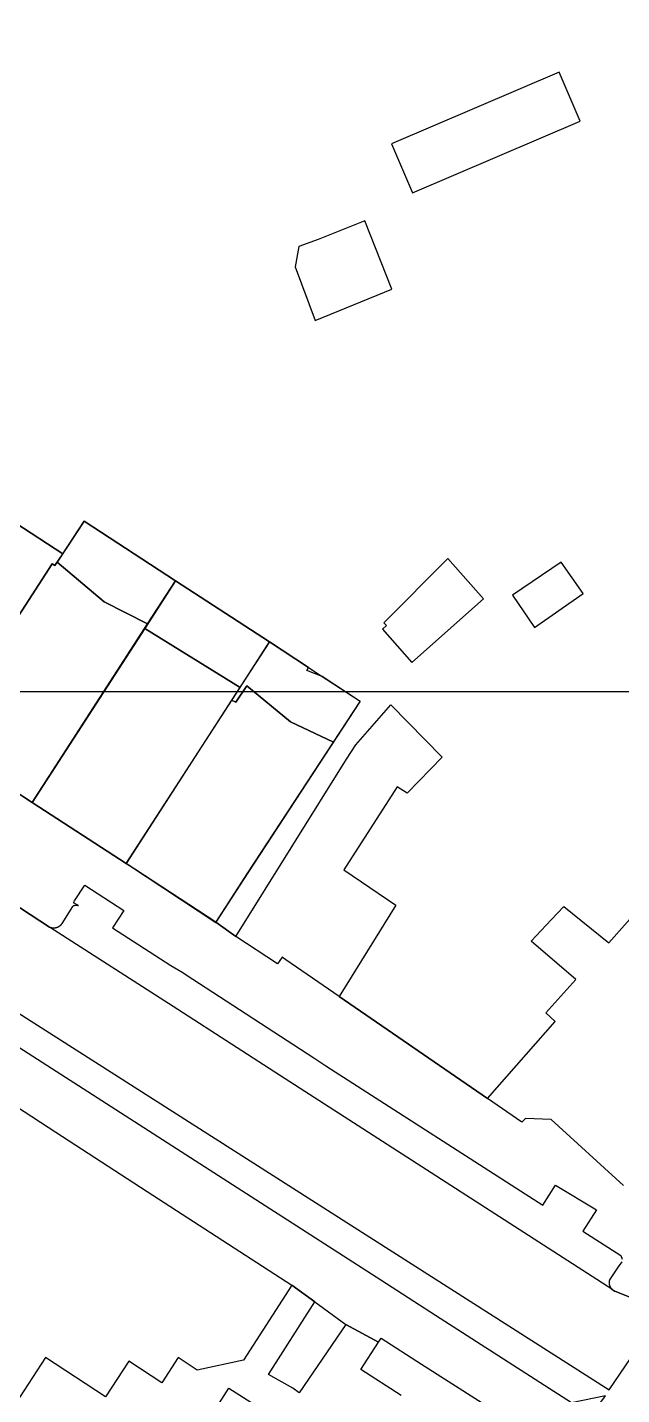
# Model space of a CAD drawing. Header units: metres. Extents: x -62 to 637, y -499 to 559.
# Drawn here: x 169.5 to 201.3, y -37.7 to 35.6 of the extents above; entities that cross this region are included whole.
import ezdxf

# ---------------------------------------------------------------- set-up
doc = ezdxf.new("R2010")
doc.units = ezdxf.units.M

msp = doc.modelspace()

# ---------------------------------------------------------------- linework, layer by layer
at = {"color": 7}
msp.add_lwpolyline([(0, 0), (519, 0), (519, 299), (0, 299)], close=True, dxfattribs=at)
at = {"layer": 'building_2', "color": 1}
for points in [[(197.992, 33.188), (189.008, 29.344), (190.125, 26.719), (199.117, 30.562), (197.992, 33.188)], [(184.047, 23.844), (183.844, 22.75), (184.906, 19.875), (189.023, 21.562), (187.57, 25.219), (185.07, 24.219), (184.047, 23.844)], [(166.344, 10.656), (165.555, 9.438), (159.875, 0.469), (164.688, -2.625), (170.82, 6.844), (170.969, 6.75), (171.391, 7.375), (166.344, 10.656)], [(173.617, 4.812), (175.938, 3.625), (177.438, 5.938), (172.531, 9.125), (171.094, 6.938), (173.617, 4.812)], [(175.938, 3.625), (173.617, 4.812), (171.094, 6.938), (170.969, 6.75), (170.82, 6.844), (164.688, -2.625), (169.75, -5.938), (175.938, 3.625)], [(190.102, 1.562), (193.93, 4.969), (192.016, 7.125), (188.586, 3.688), (188.742, 3.531), (188.516, 3.344), (190.102, 1.562)], [(196.664, 3.438), (199.273, 5.25), (198.102, 6.938), (195.492, 5.156), (196.664, 3.438)], [(175.789, 3.375), (180.891, 0.219), (182.469, 2.656), (177.438, 5.938), (175.789, 3.375)], [(174.781, -9.219), (180.891, 0.219), (175.789, 3.375), (169.75, -5.938), (174.781, -9.219)], [(183.586, -1.625), (185.898, -2.719), (187.328, -0.531), (185.289, 0.812), (184.469, 1.125), (184.555, 1.281), (182.469, 2.656), (180.43, -0.469), (180.672, -0.562), (181.258, 0.312), (183.586, -1.625)], [(185.898, -2.719), (183.586, -1.625), (181.258, 0.312), (180.672, -0.562), (180.43, -0.469), (174.789, -9.219), (174.961, -9.312), (179.594, -12.375), (181.312, -9.719), (185.898, -2.719)]]:
    msp.add_lwpolyline(points, close=True, dxfattribs=at)
at = {"layer": 'road_0', "color": 8}
msp.add_lwpolyline([(166.265, -17.309), (163.164, -15.318), (138.661, 0.41), (137.268, -1.74), (147.451, -8.339), (152.31, -11.488), (157.017, -14.539), (161.692, -17.568), (166.367, -20.597), (171.016, -23.61), (175.908, -26.78), (183.67, -31.81), (184.903, -32.691), (186.552, -33.914), (188.314, -34.85), (188.449, -34.64), (190.62, -36.04), (198.146, -40.845), (200.461, -37.724), (198.657, -38.101), (191.367, -33.421), (188.43, -31.536), (166.265, -17.309)], close=True, dxfattribs=at)
for points in [[(201.43, -26.46), (197.56, -22.92), (196.19, -22.87), (195.98, -23.08), (194.15, -21.81), (186.195, -16.338), (183.35, -14.38), (183.15, -14.23), (182.9, -14.59), (180.66, -13.12), (179.59, -12.36), (174.779, -9.222), (169.753, -5.943), (164.686, -2.638)], [(166.721, -15.775), (200.667, -37.419), (203.56, -33.17), (200.971, -32.123), (200.971, -32.123), (200.969, -32.122), (200.967, -32.122), (200.965, -32.121), (200.964, -32.12), (200.962, -32.119), (200.96, -32.119), (200.958, -32.118), (200.956, -32.117), (200.955, -32.116), (200.953, -32.116), (200.951, -32.115), (200.949, -32.114), (200.947, -32.113), (200.945, -32.112), (200.944, -32.112), (200.942, -32.111), (200.94, -32.11), (200.938, -32.109), (200.937, -32.108), (200.935, -32.107), (200.933, -32.107), (200.931, -32.106), (200.929, -32.105), (200.928, -32.104), (200.926, -32.103), (200.924, -32.102), (200.922, -32.101), (200.921, -32.1), (200.919, -32.099), (200.917, -32.098), (200.915, -32.098), (200.914, -32.097), (200.912, -32.096), (200.91, -32.095), (200.909, -32.094), (200.907, -32.093), (200.905, -32.092), (200.903, -32.091), (200.902, -32.09), (200.9, -32.089), (200.898, -32.088), (200.897, -32.087), (200.895, -32.086), (200.893, -32.085), (200.892, -32.084), (200.89, -32.083), (200.888, -32.082), (200.887, -32.081), (200.885, -32.08), (200.883, -32.078), (200.882, -32.077), (200.88, -32.076), (200.878, -32.075), (200.877, -32.074), (200.875, -32.073), (200.873, -32.072), (200.872, -32.071), (200.87, -32.07), (200.868, -32.069), (200.867, -32.067), (200.865, -32.066), (200.864, -32.065), (200.862, -32.064), (200.86, -32.063), (200.859, -32.062), (200.857, -32.06), (200.856, -32.059), (200.854, -32.058), (200.853, -32.057), (200.851, -32.056), (200.849, -32.054), (200.848, -32.053), (200.846, -32.052), (200.845, -32.051), (200.843, -32.05), (200.842, -32.048), (200.84, -32.047), (200.839, -32.046), (200.837, -32.045), (200.836, -32.043), (200.834, -32.042), (200.833, -32.041), (200.831, -32.039), (200.83, -32.038), (200.828, -32.037), (200.827, -32.036), (200.825, -32.034), (200.824, -32.033), (200.822, -32.032), (200.821, -32.03), (200.819, -32.029), (200.818, -32.028), (200.817, -32.026), (200.815, -32.025), (200.814, -32.024), (200.812, -32.022), (200.811, -32.021), (200.809, -32.019), (200.808, -32.018), (200.808, -32.018), (183.311, -20.751), (177.56, -17.029), (170.681, -12.618), (170.681, -12.618), (166.985, -10.215)], [(166.985, -10.215), (170.681, -12.618), (170.681, -12.618), (170.688, -12.621), (170.695, -12.624), (170.702, -12.626), (170.71, -12.629), (170.717, -12.631), (170.724, -12.634), (170.731, -12.636), (170.739, -12.638), (170.746, -12.64), (170.753, -12.642), (170.761, -12.644), (170.768, -12.646), (170.776, -12.648), (170.783, -12.65), (170.791, -12.651), (170.798, -12.652), (170.806, -12.654), (170.813, -12.655), (170.821, -12.656), (170.829, -12.657), (170.836, -12.658), (170.844, -12.659), (170.851, -12.659), (170.859, -12.66), (170.867, -12.66), (170.874, -12.661), (170.882, -12.661), (170.89, -12.661), (170.897, -12.661), (170.905, -12.661), (170.913, -12.661), (170.92, -12.661), (170.928, -12.66), (170.935, -12.66), (170.943, -12.659), (170.951, -12.659), (170.958, -12.658), (170.966, -12.657), (170.974, -12.656), (170.981, -12.655), (170.989, -12.654), (170.996, -12.653), (171.004, -12.651), (171.011, -12.65), (171.019, -12.648), (171.026, -12.647), (171.034, -12.645), (171.041, -12.643), (171.048, -12.641), (171.056, -12.639), (171.063, -12.637), (171.071, -12.634), (171.078, -12.632), (171.085, -12.63), (171.092, -12.627), (171.099, -12.624), (171.107, -12.622), (171.114, -12.619), (171.121, -12.616), (171.128, -12.613), (171.135, -12.61), (171.142, -12.606), (171.149, -12.603), (171.155, -12.6), (171.162, -12.596), (171.169, -12.592), (171.176, -12.589), (171.182, -12.585), (171.189, -12.581), (171.195, -12.577), (171.202, -12.573), (171.208, -12.569), (171.215, -12.565), (171.221, -12.56), (171.227, -12.556), (171.233, -12.551), (171.24, -12.547), (171.246, -12.542), (171.252, -12.537), (171.258, -12.533), (171.264, -12.528), (171.269, -12.523), (171.275, -12.518), (171.281, -12.513), (171.286, -12.507), (171.292, -12.502), (171.297, -12.497), (171.303, -12.491), (171.308, -12.486), (171.313, -12.48), (171.318, -12.475), (171.324, -12.469), (171.329, -12.463), (171.334, -12.457), (171.338, -12.451), (171.343, -12.445), (171.348, -12.439), (171.352, -12.433), (171.357, -12.427), (171.357, -12.427), (171.927, -11.51), (171.927, -11.51), (171.929, -11.508), (171.932, -11.505), (171.934, -11.503), (171.937, -11.501), (171.939, -11.499), (171.941, -11.497), (171.944, -11.495), (171.947, -11.493), (171.949, -11.491), (171.952, -11.489), (171.954, -11.487), (171.957, -11.485), (171.96, -11.483), (171.962, -11.481), (171.965, -11.479), (171.968, -11.477), (171.971, -11.476), (171.973, -11.474), (171.976, -11.472), (171.979, -11.471), (171.982, -11.469), (171.985, -11.467), (171.988, -11.466), (171.99, -11.464), (171.993, -11.463), (171.996, -11.462), (171.999, -11.46), (172.002, -11.459), (172.005, -11.458), (172.008, -11.456), (172.011, -11.455), (172.014, -11.454), (172.017, -11.453), (172.021, -11.452), (172.024, -11.451), (172.027, -11.45), (172.03, -11.449), (172.033, -11.448), (172.036, -11.447), (172.039, -11.446), (172.042, -11.445), (172.046, -11.444), (172.049, -11.444), (172.052, -11.443), (172.055, -11.442), (172.058, -11.442), (172.062, -11.441), (172.065, -11.441), (172.068, -11.44), (172.071, -11.44), (172.075, -11.439), (172.078, -11.439), (172.081, -11.439), (172.084, -11.438), (172.088, -11.438), (172.091, -11.438), (172.094, -11.438), (172.097, -11.438), (172.101, -11.438), (172.104, -11.437), (172.107, -11.438), (172.11, -11.438), (172.114, -11.438), (172.117, -11.438), (172.12, -11.438), (172.123, -11.438), (172.127, -11.439), (172.13, -11.439), (172.133, -11.439), (172.136, -11.44), (172.14, -11.44), (172.143, -11.441), (172.146, -11.441), (172.149, -11.442), (172.153, -11.442), (172.156, -11.443), (172.159, -11.444), (172.162, -11.444), (172.165, -11.445), (172.169, -11.446), (172.172, -11.447), (172.175, -11.448), (172.178, -11.449), (172.181, -11.45), (172.184, -11.451), (172.187, -11.452), (172.19, -11.453), (172.193, -11.454), (172.196, -11.455), (172.199, -11.456), (172.203, -11.458), (172.206, -11.459), (172.208, -11.46), (172.211, -11.462), (172.214, -11.463), (172.217, -11.464), (172.22, -11.466), (172.223, -11.467), (172.226, -11.469), (172.226, -11.469), (171.959, -11.314), (172.021, -11.217), (172.565, -10.376), (174.663, -11.731), (174.063, -12.658), (177.178, -14.674), (177.817, -15.061), (177.996, -15.178), (184.839, -19.631), (185.493, -20.055), (197.107, -27.523), (197.788, -26.45), (199.986, -27.77), (199.262, -28.909), (201.284, -30.209), (201.366, -30.417)], [(201.338, -30.562), (201.15, -30.823), (200.684, -31.525), (200.684, -31.525), (200.682, -31.53), (200.681, -31.535), (200.679, -31.541), (200.678, -31.546), (200.677, -31.551), (200.675, -31.556), (200.674, -31.561), (200.673, -31.567), (200.672, -31.572), (200.671, -31.577), (200.67, -31.583), (200.669, -31.588), (200.668, -31.593), (200.667, -31.599), (200.666, -31.604), (200.666, -31.609), (200.665, -31.615), (200.664, -31.62), (200.664, -31.625), (200.663, -31.631), (200.663, -31.636), (200.663, -31.642), (200.662, -31.647), (200.662, -31.652), (200.662, -31.658), (200.662, -31.663), (200.662, -31.669), (200.662, -31.674), (200.662, -31.679), (200.662, -31.685), (200.662, -31.69), (200.662, -31.696), (200.663, -31.701), (200.663, -31.706), (200.664, -31.712), (200.664, -31.717), (200.665, -31.723), (200.665, -31.728), (200.666, -31.733), (200.667, -31.739), (200.667, -31.744), (200.668, -31.749), (200.669, -31.755), (200.67, -31.76), (200.671, -31.765), (200.672, -31.771), (200.673, -31.776), (200.675, -31.781), (200.676, -31.786), (200.677, -31.792), (200.678, -31.797), (200.68, -31.802), (200.681, -31.807), (200.683, -31.812), (200.685, -31.818), (200.686, -31.823), (200.688, -31.828), (200.69, -31.833), (200.692, -31.838), (200.693, -31.843), (200.695, -31.848), (200.697, -31.853), (200.699, -31.858), (200.702, -31.863), (200.704, -31.868), (200.706, -31.873), (200.708, -31.878), (200.711, -31.883), (200.713, -31.888), (200.715, -31.892), (200.718, -31.897), (200.72, -31.902), (200.723, -31.907), (200.726, -31.911), (200.728, -31.916), (200.731, -31.921), (200.734, -31.925), (200.737, -31.93), (200.74, -31.935), (200.743, -31.939), (200.746, -31.944), (200.749, -31.948), (200.752, -31.952), (200.755, -31.957), (200.758, -31.961), (200.762, -31.965), (200.765, -31.97), (200.768, -31.974), (200.772, -31.978), (200.775, -31.982), (200.778, -31.986), (200.782, -31.991), (200.786, -31.995), (200.789, -31.999), (200.793, -32.003), (200.797, -32.006), (200.8, -32.01), (200.804, -32.014), (200.808, -32.018), (200.808, -32.018), (200.809, -32.019), (200.811, -32.021), (200.812, -32.022), (200.814, -32.024), (200.815, -32.025), (200.817, -32.026), (200.818, -32.028), (200.819, -32.029), (200.821, -32.03), (200.822, -32.032), (200.824, -32.033), (200.825, -32.034), (200.827, -32.036), (200.828, -32.037), (200.83, -32.038), (200.831, -32.039), (200.833, -32.041), (200.834, -32.042), (200.836, -32.043), (200.837, -32.045), (200.839, -32.046), (200.84, -32.047), (200.842, -32.048), (200.843, -32.05), (200.845, -32.051), (200.846, -32.052), (200.848, -32.053), (200.849, -32.054), (200.851, -32.056), (200.853, -32.057), (200.854, -32.058), (200.856, -32.059), (200.857, -32.06), (200.859, -32.062), (200.86, -32.063), (200.862, -32.064), (200.864, -32.065), (200.865, -32.066), (200.867, -32.067), (200.868, -32.069), (200.87, -32.07), (200.872, -32.071), (200.873, -32.072), (200.875, -32.073), (200.877, -32.074), (200.878, -32.075), (200.88, -32.076), (200.882, -32.077), (200.883, -32.078), (200.885, -32.08), (200.887, -32.081), (200.888, -32.082), (200.89, -32.083), (200.892, -32.084), (200.893, -32.085), (200.895, -32.086), (200.897, -32.087), (200.898, -32.088), (200.9, -32.089), (200.902, -32.09), (200.903, -32.091), (200.905, -32.092), (200.907, -32.093), (200.909, -32.094), (200.91, -32.095), (200.912, -32.096), (200.914, -32.097), (200.915, -32.098), (200.917, -32.098), (200.919, -32.099), (200.921, -32.1), (200.922, -32.101), (200.924, -32.102), (200.926, -32.103), (200.928, -32.104), (200.929, -32.105), (200.931, -32.106), (200.933, -32.107), (200.935, -32.107), (200.937, -32.108), (200.938, -32.109), (200.94, -32.11), (200.942, -32.111), (200.944, -32.112), (200.945, -32.112), (200.947, -32.113), (200.949, -32.114), (200.951, -32.115), (200.953, -32.116), (200.955, -32.116), (200.956, -32.117), (200.958, -32.118), (200.96, -32.119), (200.962, -32.119), (200.964, -32.12), (200.965, -32.121), (200.967, -32.122), (200.969, -32.122), (200.971, -32.123), (200.971, -32.123), (203.56, -33.17)]]:
    msp.add_lwpolyline(points, dxfattribs=at)
at = {"layer": 'terrain_0', "color": 8}
for points in [[(166.34, 10.67), (171.39, 7.38), (172.534, 9.123), (177.436, 5.93), (182.464, 2.655), (185.19, 0.88), (187.33, -0.52), (181.31, -9.71), (179.59, -12.36), (180.66, -13.12), (183.715, -8.231), (186.59, -3.63), (187.096, -2.852), (188.97, -0.71), (191.71, -3.52), (189.84, -5.45), (189.3, -5.11), (186.452, -9.547), (189.241, -11.44), (186.195, -16.338), (194.15, -21.81), (197.77, -17.67), (197.27, -17.22), (198.877, -15.426), (196.486, -13.368), (197.556, -12.237), (198.237, -11.517), (200.643, -13.455), (202.18, -11.74)], [(189.521, -37.718), (187.362, -36.317), (188.314, -34.85), (186.552, -33.914), (184.05, -37.579), (183.709, -37.322), (182.409, -36.59), (184.903, -32.691), (183.67, -31.81), (181.08, -35.82), (178.6, -36.35), (177.58, -35.68), (176.7, -37.03), (174.93, -35.87), (173.68, -37.78), (170.46, -35.68), (169.07, -37.82)], [(179.068, -39.241), (180.292, -37.327), (181.46, -38.074)]]:
    msp.add_lwpolyline(points, dxfattribs=at)

doc.saveas('drawing.dxf')
